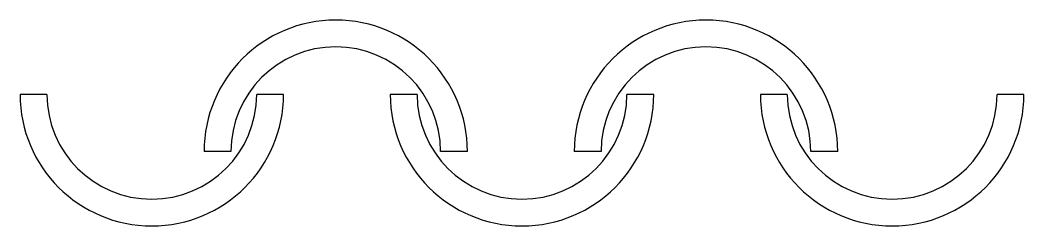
# Model space of a CAD drawing. Extents: x 2289.127 to 2289.969, y 7350.041 to 7350.214.
import ezdxf

# ---------------------------------------------------------------- set-up
doc = ezdxf.new("R2010")
doc.units = 0
doc.header["$MEASUREMENT"] = 0
doc.linetypes.add('LIN0', pattern=[0])
doc.layers.get('0').update_dxf_attribs({"linetype": 'LIN0'})

msp = doc.modelspace()

# ---------------------------------------------------------------- linework, layer by layer
for p, q in [((2289.14975, 7350.15135), (2289.12725, 7350.15135)), ((2289.3481, 7350.15135), (2289.3256, 7350.15135)), ((2289.46008, 7350.15135), (2289.43758, 7350.15135)), ((2289.65844, 7350.15135), (2289.63594, 7350.15135)), ((2289.77042, 7350.15135), (2289.74792, 7350.15135)), ((2289.96877, 7350.15135), (2289.94627, 7350.15135)), ((2289.30396, 7350.10334), (2289.28146, 7350.10334)), ((2289.50232, 7350.10334), (2289.47982, 7350.10334)), ((2289.6143, 7350.10334), (2289.5918, 7350.10334)), ((2289.81265, 7350.10334), (2289.79015, 7350.10334))]:
    msp.add_line(p, q)
for centre, radius, start, end in [((2289.39189, 7350.10334), 0.11043, 0, 180), ((2289.70223, 7350.10334), 0.11043, 0, 180), ((2289.39189, 7350.10334), 0.08793, 0, 180), ((2289.70223, 7350.10334), 0.08793, 0, 180), ((2289.23767, 7350.15135), 0.11043, 180, 0), ((2289.23767, 7350.15135), 0.08793, 180, 0), ((2289.54801, 7350.15135), 0.11043, 180, 0), ((2289.54801, 7350.15135), 0.08793, 180, 0), ((2289.85835, 7350.15135), 0.11043, 180, 0), ((2289.85835, 7350.15135), 0.08793, 180, 0)]:
    msp.add_arc(centre, radius, start, end)

doc.saveas('drawing.dxf')
